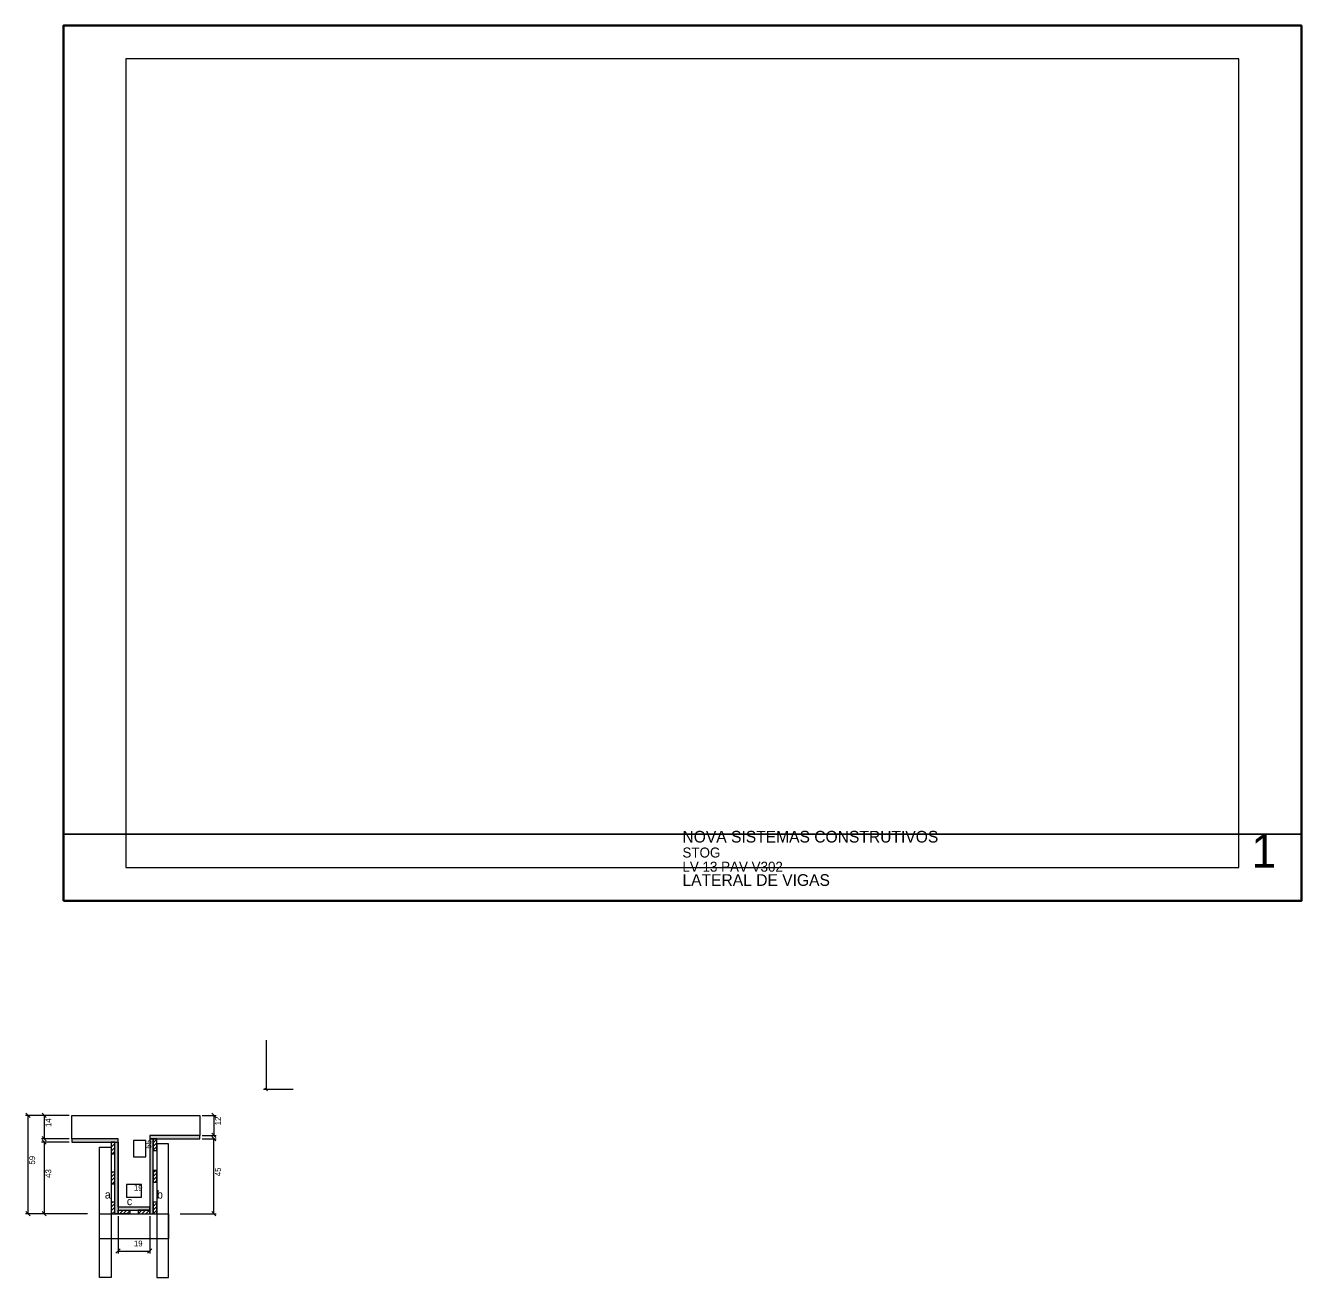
# Model space of a CAD drawing. Extents: x -9000 to 10970, y -257 to 1250.
# Drawn here: x -45 to 1485, y -252 to 1250 of the extents above; entities that cross this region are included whole.
import ezdxf

# ---------------------------------------------------------------- set-up
doc = ezdxf.new("R2010")
doc.units = 0
for name, color, linetype in [('CARIMBO', 255, 'Continuous'), ('CONCRETO', 251, 'Continuous'), ('COTA', 241, 'Continuous'), ('Cota Seção (2x)', 241, 'Continuous'), ('detalhes', 7, 'Continuous'), ('Folhas', 255, 'Continuous'), ('Hachura', 251, 'Continuous'), ('Madeira', 126, 'Continuous'), ('Painéis', 200, 'Continuous'), ('SARR_3.5x7', 81, 'Continuous')]:
    doc.layers.add(name, color=color, linetype=linetype)

msp = doc.modelspace()

# ---------------------------------------------------------------- hatches: boundary and pattern name
at = {"layer": 'Hachura'}
h = msp.add_hatch(color=7, dxfattribs=at)
h.dxf.hatch_style = 1
h.paths.add_polyline_path([(65.5, -89.25), (65.5, -85.25), (9.9, -85.25), (9.9, -89.25), (65.5, -89.25)])
h = msp.add_hatch(dxfattribs=at)
h.set_pattern_fill('ANSI31')
h.paths.add_polyline_path([(57.1, -103.25), (61.5, -103.25), (61.5, -89.25), (57.1, -89.25), (57.1, -103.25)])
h = msp.add_hatch(color=7, dxfattribs=at)
h.dxf.hatch_style = 1
h.paths.add_polyline_path([(61.5, -89.25), (65.5, -89.25), (65.5, -175.25), (61.5, -175.25), (61.5, -89.25)])
h = msp.add_hatch(color=7, dxfattribs=at)
h.dxf.hatch_style = 1
h.paths.add_polyline_path([(163.5, -85.25), (163.5, -81.25), (103.5, -81.25), (103.5, -85.25), (163.5, -85.25)])
h = msp.add_hatch(color=7, dxfattribs=at)
h.dxf.hatch_style = 1
h.paths.add_polyline_path([(107.5, -85.25), (103.5, -85.25), (103.5, -175.25), (107.5, -175.25), (107.5, -85.25)])
h = msp.add_hatch(dxfattribs=at)
h.set_pattern_fill('ANSI31')
h.paths.add_polyline_path([(107.5, -99.25), (111.9, -99.25), (111.9, -85.25), (107.5, -85.25), (107.5, -99.25)])
h = msp.add_hatch(dxfattribs=at)
h.set_pattern_fill('ANSI31')
h.paths.add_polyline_path([(57.1, -139.25), (61.5, -139.25), (61.5, -125.25), (57.1, -125.25), (57.1, -139.25)])
h = msp.add_hatch(dxfattribs=at)
h.set_pattern_fill('ANSI31')
h.paths.add_polyline_path([(107.5, -137.25), (111.9, -137.25), (111.9, -123.25), (107.5, -123.25), (107.5, -137.25)])
h = msp.add_hatch(dxfattribs=at)
h.set_pattern_fill('ANSI31')
h.paths.add_polyline_path([(57.1, -175.25), (61.5, -175.25), (61.5, -161.25), (57.1, -161.25), (57.1, -175.25)])
h = msp.add_hatch(color=7, dxfattribs=at)
h.dxf.hatch_style = 1
h.paths.add_polyline_path([(103.5, -170.85), (103.5, -167.25), (65.5, -167.25), (65.5, -170.85), (103.5, -170.85)])
h = msp.add_hatch(dxfattribs=at)
h.set_pattern_fill('ANSI31')
h.paths.add_polyline_path([(107.5, -175.25), (111.9, -175.25), (111.9, -161.25), (107.5, -161.25), (107.5, -175.25)])
h = msp.add_hatch(dxfattribs=at)
h.set_pattern_fill('ANSI31')
h.paths.add_polyline_path([(65.5, -175.25), (65.5, -170.85), (79.5, -170.85), (79.5, -175.25), (65.5, -175.25)])
h = msp.add_hatch(dxfattribs=at)
h.set_pattern_fill('ANSI31')
h.paths.add_polyline_path([(103.5, -175.25), (103.5, -170.85), (89.5, -170.85), (89.5, -175.25), (103.5, -175.25)])

# ---------------------------------------------------------------- linework, layer by layer
at = {"layer": 'CARIMBO', "lineweight": 35}
msp.add_line((0, 280), (1485, 280), dxfattribs=at)
at = {"layer": 'CONCRETO', "color": 251}
msp.add_lwpolyline([(9.9, -85.25), (9.9, -57.25), (163.5, -57.25), (163.5, -81.25), (103.5, -81.25), (103.5, -167.25), (65.5, -167.25), (65.5, -85.25)], close=True, dxfattribs=at)
at = {"layer": 'COTA', "color": 4}
for p, q in [((243.088, 32.836), (243.088, -26.164)), ((275.427, -26.164), (240.088, -26.164)), ((6.9, -57.25), (-45.477, -57.25)), ((-42.477, -175.25), (-42.477, -57.25)), ((6.9, -57.25), (-26.157, -57.25)), ((-23.157, -57.25), (-23.157, -85.25)), ((166.5, -57.25), (183.372, -57.25)), ((180.372, -57.25), (180.372, -81.25)), ((6.9, -85.25), (-26.157, -85.25)), ((6.9, -89.25), (-26.157, -89.25)), ((-23.157, -89.25), (-23.157, -175.25)), ((166.5, -81.25), (183.372, -81.25)), ((166.5, -85.25), (183.372, -85.25)), ((180.372, -175.25), (180.372, -85.25)), ((28.9, -175.25), (-45.477, -175.25)), ((28.9, -175.25), (-26.157, -175.25)), ((65.5, -178.25), (65.5, -222.977)), ((103.5, -178.25), (103.5, -222.977)), ((140.1, -175.25), (183.372, -175.25)), ((65.5, -219.977), (103.5, -219.977))]:
    msp.add_line(p, q, dxfattribs=at)
at = {"layer": 'COTA'}
msp.add_line((241.588, -24.664), (244.588, -27.664), dxfattribs=at)
for points in [[(-39.977, -59.75), (-44.977, -54.75)], [(-20.657, -59.75), (-25.657, -54.75)], [(182.872, -59.75), (177.872, -54.75)], [(-25.657, -82.75), (-20.657, -87.75)], [(-20.657, -91.75), (-25.657, -86.75)], [(177.872, -78.75), (182.872, -83.75)], [(182.872, -87.75), (177.872, -82.75)], [(-44.977, -172.75), (-39.977, -177.75)], [(-25.657, -172.75), (-20.657, -177.75)], [(177.872, -172.75), (182.872, -177.75)], [(68, -217.477), (63, -222.477)], [(101, -222.477), (106, -217.477)]]:
    msp.add_lwpolyline(points, dxfattribs=at)
at = {"layer": 'Cota Seção (2x)', "color": 180}
for p, q in [((99, -87.583), (84, -87.583)), ((84, -87.583), (84, -106.917)), ((99, -106.917), (99, -87.583)), ((84, -106.917), (99, -106.917)), ((93.5, -140.25), (75.5, -140.25)), ((75.5, -140.25), (75.5, -155.25)), ((93.5, -155.25), (93.5, -140.25)), ((75.5, -155.25), (93.5, -155.25))]:
    msp.add_line(p, q, dxfattribs=at)
at = {"layer": 'Folhas', "lineweight": 50}
msp.add_lwpolyline([(0, 200), (1485, 200), (1485, 1250), (0, 1250)], close=True, dxfattribs=at)
at = {"layer": 'Folhas', "lineweight": 25}
msp.add_lwpolyline([(75, 240), (1410, 240), (1410, 1210), (75, 1210)], close=True, dxfattribs=at)
at = {"layer": 'Madeira', "color": 126}
for points in [[(57.1, -103.25), (61.5, -103.25), (61.5, -89.25), (57.1, -89.25)], [(107.5, -99.25), (111.9, -99.25), (111.9, -85.25), (107.5, -85.25)], [(57.1, -139.25), (61.5, -139.25), (61.5, -125.25), (57.1, -125.25)], [(107.5, -137.25), (111.9, -137.25), (111.9, -123.25), (107.5, -123.25)], [(57.1, -175.25), (61.5, -175.25), (61.5, -161.25), (57.1, -161.25)], [(107.5, -175.25), (111.9, -175.25), (111.9, -161.25), (107.5, -161.25)], [(65.5, -175.25), (65.5, -170.85), (79.5, -170.85), (79.5, -175.25)], [(103.5, -175.25), (103.5, -170.85), (89.5, -170.85), (89.5, -175.25)]]:
    msp.add_lwpolyline(points, close=True, dxfattribs=at)
at = {"layer": 'Painéis', "color": 200}
for points in [[(65.5, -89.25), (65.5, -85.25), (9.9, -85.25), (9.9, -89.25)], [(61.5, -89.25), (65.5, -89.25), (65.5, -175.25), (61.5, -175.25)], [(163.5, -85.25), (163.5, -81.25), (103.5, -81.25), (103.5, -85.25)], [(107.5, -85.25), (103.5, -85.25), (103.5, -175.25), (107.5, -175.25)], [(103.5, -170.85), (103.5, -167.25), (65.5, -167.25), (65.5, -170.85)]]:
    msp.add_lwpolyline(points, close=True, dxfattribs=at)
at = {"layer": 'SARR_3.5x7', "color": 81}
for points in [[(125.9, -91.25), (111.9, -91.25), (111.9, -251.728), (125.9, -251.728)], [(43.1, -95.242), (57.1, -95.242), (57.1, -251.728), (43.1, -251.728)], [(43.1, -175.25), (125.9, -175.25), (125.9, -205.308), (43.1, -205.308)]]:
    msp.add_lwpolyline(points, close=True, dxfattribs=at)

# ---------------------------------------------------------------- texts
at = {"layer": 'CARIMBO'}
for s, height, p in [('NOVA SISTEMAS CONSTRUTIVOS', 14, (742.5, 270)), ('1', 40, (1425, 240)), ('STOG', 12, (742.5, 252)), ('LV 13 PAV V302', 12, (742.5, 235)), ('LATERAL DE VIGAS', 14, (742.5, 218))]:
    msp.add_text(s, height=height, dxfattribs=at).set_placement(p)
at = {"layer": 'COTA', "color": 1}
for s, p in [('14', (-14.657, -71.25)), ('12', (188.872, -69.25)), ('59', (-33.977, -116.25)), ('43', (-14.657, -132.25)), ('45', (188.872, -130.25))]:
    msp.add_text(s, height=7, rotation=90, dxfattribs=at).set_placement(p)
msp.add_text('19', height=7, dxfattribs=at).set_placement((84.5, -214.477))
at = {"layer": 'Cota Seção (2x)', "color": 1}
msp.add_text('55', height=7, rotation=90, dxfattribs=at).set_placement((105.5, -97.25))
msp.add_text('19', height=7, dxfattribs=at).set_placement((84.5, -147.75))
at = {"layer": 'detalhes', "color": 4}
for s, p in [('a', (49.671, -157.049)), ('b', (112.214, -157.06)), ('c', (76.1, -165.014))]:
    msp.add_text(s, height=9.6, dxfattribs=at).set_placement(p)

doc.saveas('drawing.dxf')
